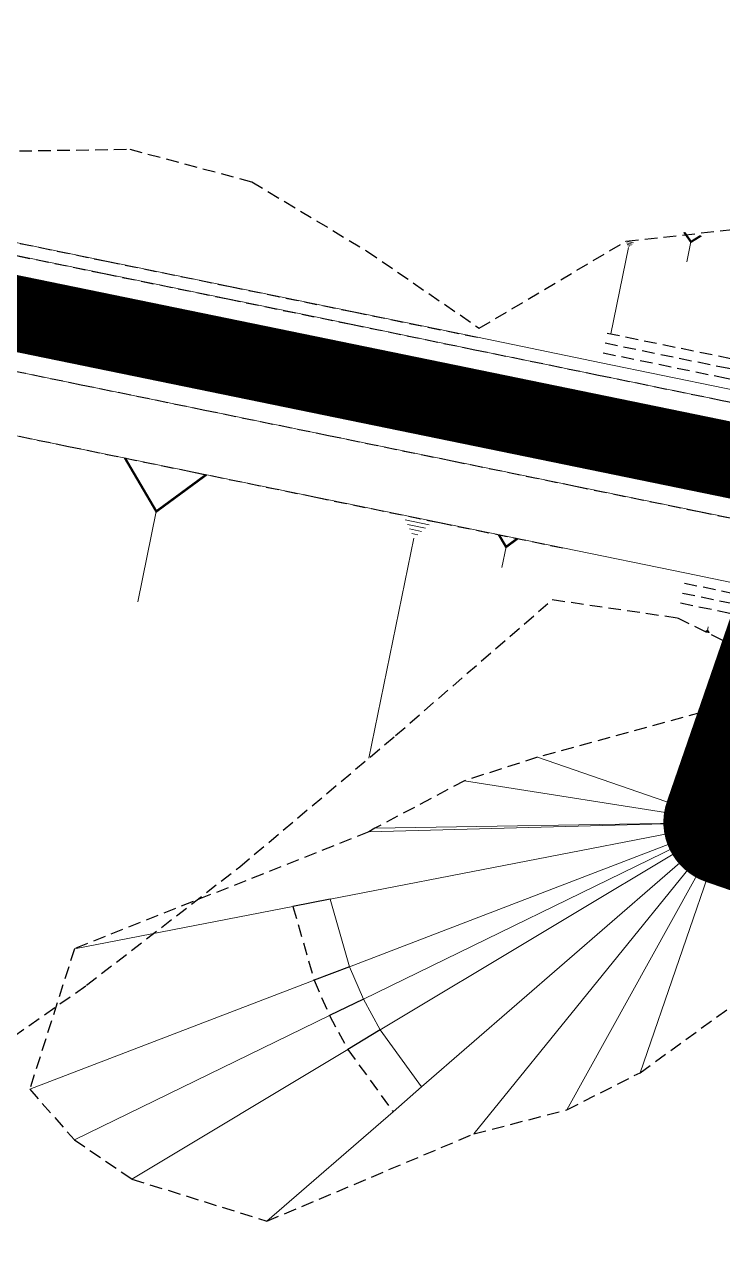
# Model space of a CAD drawing. Header units: metres. Extents: x 544752 to 548977, y 1840603 to 1844608.
# Drawn here: x 546859.69 to 546887.34, y 1842920.98 to 1842969.87 of the extents above; entities that cross this region are included whole.
import ezdxf

# ---------------------------------------------------------------- set-up
doc = ezdxf.new("R2010")
doc.units = ezdxf.units.M
doc.header["$MEASUREMENT"] = 0
doc.linetypes.add('ACAD_ISO02W100', pattern=[15, 12, -3])
doc.linetypes.add('Anordnung Grundriss$0$GESTRICHELT', pattern=[0.75, 0.5, -0.25])
doc.layers.add('C-ROAD', color=7, linetype='Continuous')
for name, color, linetype, lineweight in [('C-ROAD-CORR', 5, 'Continuous', 0), ('C-ROAD-LINK', 150, 'Continuous', 0), ('C-ROAD-STAN', 11, 'Continuous', 0), ('C-TOPO-FEAT', 94, 'Continuous', 5), ('Đường', 5, 'ACAD_ISO02W100', 5)]:
    doc.layers.add(name, color=color, linetype=linetype, lineweight=lineweight)

# ---------------------------------------------------------------- blocks, each defined once
blk = doc.blocks.new('TB')
at = {"layer": 'Defpoints', "color": 5, "linetype": 'Anordnung Grundriss$0$GESTRICHELT', "lineweight": 5, "ltscale": 0.2}
blk.add_circle((-0.4049538253086098, -1.769394799566726e-07), 105.7280000291212, dxfattribs=at)
blk = doc.blocks.new('STA')
blk.add_circle((0, 0), 0.03600344113496039)
blk = doc.blocks.new('PI')
h = blk.add_hatch(color=256)
h.dxf.hatch_style = 1
h.paths.add_polyline_path([(0.01097384885793593, 0, 1), (-0.01097384885793593, 0, 1)])
at = {"xscale": 0.3048, "yscale": 0.3048, "zscale": 0.3048}
blk.add_blockref('STA', (0, 0), dxfattribs=at)

msp = doc.modelspace()

# ---------------------------------------------------------------- linework, layer by layer
at = {"layer": 'C-ROAD', "color": 3, "linetype": 'Continuous', "lineweight": 13}
for p, q in [((546886.5561527265, 1842938.563370281), (546886.2303614225, 1842937.617928571)), ((546886.2303614225, 1842937.617928571), (546887.1758031321, 1842937.292137267))]:
    msp.add_line(p, q, dxfattribs=at)
at = {"layer": 'C-ROAD', "color": 1, "linetype": 'ACAD_ISO02W100', "lineweight": 60, "ltscale": 0.1, "const_width": 3, "flags": 128}
for points in [[(546901.2167614038, 1842981.108247214), (546886.5561527265, 1842938.563370281)], [(546857.2805818232, 1842958.84291168), (546899.3220260008, 1842950.20612467)], [(546887.1758031321, 1842937.292137267), (546995.9015997367, 1842899.826137313)]]:
    msp.add_lwpolyline(points, dxfattribs=at)
at = {"layer": 'C-ROAD', "color": 1, "linetype": 'ACAD_ISO02W100', "lineweight": -3, "ltscale": 0.1, "const_width": 3, "flags": 128}
msp.add_lwpolyline([(546886.5561527265, 1842938.563370281, 0.4142135622441471), (546887.1758031321, 1842937.292137267)], format="xyb", dxfattribs=at)
at = {"layer": 'C-ROAD', "color": 1, "linetype": 'ACAD_ISO02W100', "lineweight": 60, "ltscale": 0.2}
msp.add_polyline3d([(546813.4419812277, 1842953.315303127, 570.83259685536), (546818.2335824632, 1842954.743783998, 571.159238622343), (546823.0251836987, 1842956.172264869, 571.485880389326), (546827.6516176836, 1842957.55150578, 571.8012627630558), (546827.8168544483, 1842957.600511761, 571.812522156309), (546832.6651869863, 1842958.816903114, 572.1391639232919), (546837.5970002951, 1842959.631245676, 572.4658056902749), (546842.3862181487, 1842960.029947142, 572.7798413738702), (546842.5790130831, 1842960.03804403, 572.7924474572579), (546847.5776052983, 1842960.034552985, 573.119089224241), (546852.5590450058, 1842959.620796099, 573.4457309912239), (546857.2805818232, 1842958.84291168, 573.7584199846846), (546857.489791879, 1842958.799932598, 573.7723727582069), (546862.3875093239, 1842957.793769674, 574.0990145251899), (546867.2852267688, 1842956.78760675, 574.4256562921728), (546872.1829442137, 1842955.781443825, 574.7522980591558), (546877.0806616585, 1842954.775280901, 575.0789398261388), (546881.9783791035, 1842953.769117977, 575.4055815931218), (546886.8760965484, 1842952.762955053, 575.7322233601047), (546891.7738139933, 1842951.756792129, 576.0588651270878), (546896.6715314382, 1842950.750629205, 576.3855068940708), (546899.3220260008, 1842950.20612467, 576.5622754065553)], dxfattribs=at)
at = {"layer": 'C-ROAD-CORR', "color": 160, "linetype": 'Continuous'}
for p, q in [((546883.8212921674, 1842961.212527019, 579.4897218121529), (546883.5083361658, 1842961.276819157, 579.4897218121529)), ((546883.7714573109, 1842961.168404202, 579.4364731977059), (546883.5367403097, 1842961.216623306, 579.4364731977059)), ((546883.7216224544, 1842961.124281386, 579.383224583259), (546883.5651444535, 1842961.156427455, 579.383224583259)), ((546886.0961750482, 1842961.255167478, 580.1447201530854), (546885.9326654286, 1842960.459248748, 579.332179680449)), ((546883.6219527413, 1842961.036035753, 579.2767273543651), (546882.917839411, 1842957.608610574, 575.7777247902657)), ((546883.6717875978, 1842961.08015857, 579.329975968812), (546883.5935485974, 1842961.096231604, 579.329975968812)), ((546864.9098059261, 1842950.563978903, 573.421747989888), (546864.1738798759, 1842946.981698371, 570.9836867423044)), ((546875.7257377355, 1842950.039385415, 575.1975293048108), (546874.7755584199, 1842950.234585569, 575.1975293048108)), ((546875.574431962, 1842949.905422215, 575.08974901666), (546874.8617974754, 1842950.05182233, 575.08974901666)), ((546875.4231261886, 1842949.771459015, 574.9819687285092), (546874.9480365308, 1842949.869059091, 574.9819687285092)), ((546875.1205146416, 1842949.503532614, 574.7664081522075), (546873.3281698714, 1842940.778903591, 568.8285203361038)), ((546875.271820415, 1842949.637495814, 574.8741884403584), (546875.0342755863, 1842949.686295853, 574.8741884403584)), ((546878.7683393727, 1842949.155721186, 575.2666552010859), (546878.600935088, 1842948.340844325, 574.7120588542199)), ((546886.7500251062, 1842945.828158067, 576.9661269010173), (546886.7837362932, 1842945.992254621, 576.7986034008735)), ((546886.5561527265, 1842938.563370281, 576.8467497881829), (546880.0209663929, 1842940.81534082, 572.2385430159104)), ((546886.5561527265, 1842938.563370281, 576.8467497881829), (546880.0209663929, 1842940.81534082, 572.2385430159104)), ((546886.5561527265, 1842938.563370281, 576.8467497881829), (546880.0209663929, 1842940.81534082, 572.2385430159104)), ((546886.5561527265, 1842938.563370281, 576.8467497881829), (546880.0209663929, 1842940.81534082, 572.2385430159104)), ((546886.5139430441, 1842938.394246548, 576.8470536331229), (546877.1229637077, 1842939.883903667, 570.5081237819846)), ((546886.5139430441, 1842938.394246548, 576.8470536331229), (546877.1229637077, 1842939.883903667, 570.5081237819846)), ((546886.5139430441, 1842938.394246548, 576.8470536331229), (546877.1229637077, 1842939.883903667, 570.5081237819846)), ((546886.5139430441, 1842938.394246548, 576.8470536331229), (546877.1229637077, 1842939.883903667, 570.5081237819846)), ((546886.5019517698, 1842938.210848101, 576.8480362730448), (546873.3332773305, 1842937.858712071, 568.0657817846295)), ((546886.5019517698, 1842938.210848101, 576.8480362730448), (546873.3332773305, 1842937.858712071, 568.0657817846295)), ((546886.5019517698, 1842938.210848101, 576.8480362730448), (546873.3332773305, 1842937.858712071, 568.0657817846295)), ((546886.5019517698, 1842938.210848101, 576.8480362730448), (546873.3332773305, 1842937.858712071, 568.0657817846295)), ((546886.5017426497, 1842938.220362552, 576.8479559357659), (546873.5701585463, 1842937.997693899, 568.2256219194259)), ((546886.5017426497, 1842938.220362552, 576.8479559357659), (546873.5701585463, 1842937.997693899, 568.2256219194259)), ((546886.5017426497, 1842938.220362552, 576.8479559357659), (546873.5701585463, 1842937.997693899, 568.2256219194259)), ((546886.5017426497, 1842938.220362552, 576.8479559357659), (546873.5701585463, 1842937.997693899, 568.2256219194259)), ((546886.5199222459, 1842938.047001667, 576.849429280105), (546871.794839393, 1842935.18834202, 566.849429280105)), ((546871.794839393, 1842935.18834202, 566.849429280105), (546886.5199222459, 1842938.047001667, 576.849429280105)), ((546886.5199222459, 1842938.047001667, 576.849429280105), (546871.794839393, 1842935.18834202, 566.849429280105)), ((546886.5679294548, 1842937.879431378, 576.8514288993193), (546872.5629547354, 1842932.507217392, 566.8514288993193)), ((546872.5629547354, 1842932.507217392, 566.8514288993193), (546886.5679294548, 1842937.879431378, 576.8514288993193)), ((546886.5679294548, 1842937.879431378, 576.8514288993193), (546872.5629547354, 1842932.507217392, 566.8514288993193)), ((546886.602696952, 1842937.799419972, 576.852661467655), (546873.1192346901, 1842931.227034908, 566.852661467655)), ((546873.1192346901, 1842931.227034908, 566.852661467655), (546886.602696952, 1842937.799419972, 576.852661467655)), ((546886.602696952, 1842937.799419972, 576.852661467655), (546873.1192346901, 1842931.227034908, 566.852661467655)), ((546886.6443056017, 1842937.722743222, 576.8538940359888), (546873.7849730862, 1842930.000206899, 566.8538940359888)), ((546873.7849730862, 1842930.000206899, 566.8538940359888), (546886.6443056017, 1842937.722743222, 576.8538940359888)), ((546886.6443056017, 1842937.722743222, 576.8538940359888), (546873.7849730862, 1842930.000206899, 566.8538940359888)), ((546886.7467300361, 1842937.58169809, 576.8567497881827), (546875.4237640348, 1842927.74348479, 566.8567497881827)), ((546875.4237640348, 1842927.74348479, 566.8567497881827), (546886.7467300361, 1842937.58169809, 576.8567497881827)), ((546886.7467300361, 1842937.58169809, 576.8567497881827), (546875.4237640348, 1842927.74348479, 566.8567497881827)), ((546886.8720906433, 1842937.460581567, 576.8599093853145), (546877.4888292189, 1842925.8788089, 566.9227053727584)), ((546886.8720906433, 1842937.460581567, 576.8599093853145), (546877.4888292189, 1842925.8788089, 566.9227053727584)), ((546886.8720906433, 1842937.460581567, 576.8599093853145), (546877.4888292189, 1842925.8788089, 566.9227053727584)), ((546886.8720906433, 1842937.460581567, 576.8599093853145), (546877.4888292189, 1842925.8788089, 566.9227053727584)), ((546887.0165784046, 1842937.363073717, 576.8632768246281), (546881.1751639554, 1842926.830746275, 568.834106558308)), ((546887.0165784046, 1842937.363073717, 576.8632768246281), (546881.1751639554, 1842926.830746275, 568.834106558308)), ((546887.0165784046, 1842937.363073717, 576.8632768246281), (546881.1751639554, 1842926.830746275, 568.834106558308)), ((546887.0165784046, 1842937.363073717, 576.8632768246281), (546881.1751639554, 1842926.830746275, 568.834106558308)), ((546887.1758031321, 1842937.292137267, 576.8667497881837), (546884.0782160052, 1842928.30298368, 570.5281579987563)), ((546887.1758031321, 1842937.292137267, 576.8667497881837), (546884.0782160052, 1842928.30298368, 570.5281579987563)), ((546887.1758031321, 1842937.292137267, 576.8667497881837), (546884.0782160052, 1842928.30298368, 570.5281579987563)), ((546887.1758031321, 1842937.292137267, 576.8667497881837), (546884.0782160052, 1842928.30298368, 570.5281579987563)), ((546870.3223311078, 1842934.902476055, 566.879429280105), (546861.6648227801, 1842933.221747332, 561)), ((546870.3223311078, 1842934.902476055, 566.879429280105), (546861.6648227801, 1842933.221747332, 561)), ((546870.3223311078, 1842934.902476055, 566.879429280105), (546861.6648227801, 1842933.221747332, 561)), ((546870.3223311078, 1842934.902476055, 566.879429280105), (546861.6648227801, 1842933.221747332, 561)), ((546871.794839393, 1842935.18834202, 566.849429280105), (546870.3223311078, 1842934.902476055, 566.879429280105)), ((546871.794839393, 1842935.18834202, 566.849429280105), (546870.3223311078, 1842934.902476055, 566.879429280105)), ((546872.5629547354, 1842932.507217392, 566.8514288993193), (546871.1624572634, 1842931.969995993, 566.8814288993193)), ((546872.5629547354, 1842932.507217392, 566.8514288993193), (546871.1624572634, 1842931.969995993, 566.8814288993193)), ((546871.1624572634, 1842931.969995993, 566.8814288993193), (546859.8911312856, 1842927.646391255, 558.8333415563391)), ((546871.1624572634, 1842931.969995993, 566.8814288993193), (546859.8911312856, 1842927.646391255, 558.8333415563391)), ((546871.1624572634, 1842931.969995993, 566.8814288993193), (546859.8911312856, 1842927.646391255, 558.8333415563391)), ((546871.1624572634, 1842931.969995993, 566.8814288993193), (546859.8911312856, 1842927.646391255, 558.8333415563391)), ((546873.1192346901, 1842931.227034908, 566.852661467655), (546871.770888464, 1842930.569796402, 566.882661467655)), ((546873.1192346901, 1842931.227034908, 566.852661467655), (546871.770888464, 1842930.569796402, 566.882661467655)), ((546871.770888464, 1842930.569796402, 566.882661467655), (546861.6614021573, 1842925.642023733, 559.384968285841)), ((546871.770888464, 1842930.569796402, 566.882661467655), (546861.6614021573, 1842925.642023733, 559.384968285841)), ((546871.770888464, 1842930.569796402, 566.882661467655), (546861.6614021573, 1842925.642023733, 559.384968285841)), ((546871.770888464, 1842930.569796402, 566.882661467655), (546861.6614021573, 1842925.642023733, 559.384968285841)), ((546873.7849730862, 1842930.000206899, 566.8538940359888), (546872.4990398347, 1842929.227953267, 566.8838940359888)), ((546873.7849730862, 1842930.000206899, 566.8538940359888), (546872.4990398347, 1842929.227953267, 566.8838940359888)), ((546872.4990398347, 1842929.227953267, 566.8838940359888), (546863.9406630452, 1842924.088310479, 560.2285122116419)), ((546872.4990398347, 1842929.227953267, 566.8838940359888), (546863.9406630452, 1842924.088310479, 560.2285122116419)), ((546872.4990398347, 1842929.227953267, 566.8838940359888), (546863.9406630452, 1842924.088310479, 560.2285122116419)), ((546872.4990398347, 1842929.227953267, 566.8838940359888), (546863.9406630452, 1842924.088310479, 560.2285122116419)), ((546875.4237640348, 1842927.74348479, 566.8567497881827), (546874.2914674346, 1842926.75966346, 566.8867497881827)), ((546875.4237640348, 1842927.74348479, 566.8567497881827), (546874.2914674346, 1842926.75966346, 566.8867497881827)), ((546874.2914674346, 1842926.75966346, 566.8867497881827), (546869.2933393568, 1842922.416927632, 562.4725988693456)), ((546874.2914674346, 1842926.75966346, 566.8867497881827), (546869.2933393568, 1842922.416927632, 562.4725988693456)), ((546874.2914674346, 1842926.75966346, 566.8867497881827), (546869.2933393568, 1842922.416927632, 562.4725988693456)), ((546874.2914674346, 1842926.75966346, 566.8867497881827), (546869.2933393568, 1842922.416927632, 562.4725988693456))]:
    msp.add_line(p, q, dxfattribs=at)
at = {"layer": 'C-ROAD-CORR', "color": 5, "linetype": 'Anordnung Grundriss$0$GESTRICHELT', "lineweight": 30, "extrusion": (0.1422929253504445, 0.692641843518446, -0.7071067811883729), "const_width": 0.1, "elevation": 1353919.879504813}
msp.add_lwpolyline([(-164834.5176420618, 1354740.781243891), (-164834.8575425913, 1354740.328043184), (-164835.1974431211, 1354740.78124389)], dxfattribs=at)
at = {"layer": 'C-ROAD-CORR', "color": 5, "linetype": 'Anordnung Grundriss$0$GESTRICHELT', "lineweight": 30, "extrusion": (0.1116237543058526, 0.5433529655619891, -0.8320502943270068), "const_width": 0.1, "elevation": 1061938.652918558}
msp.add_lwpolyline([(-164814.6115861839, 1593943.922635035), (-164816.256011609, 1593941.730067802), (-164817.9004370337, 1593943.922635036)], dxfattribs=at)
at = {"layer": 'C-ROAD-CORR', "color": 5, "linetype": 'Anordnung Grundriss$0$GESTRICHELT', "lineweight": 30, "extrusion": (0.1116237542393352, 0.5433529654675088, -0.8320502943976289), "const_width": 0.1, "elevation": 1061937.899412956}
msp.add_lwpolyline([(-164829.7405299123, 1593944.424955537), (-164830.1145944828, 1593943.926202776), (-164830.4886590533, 1593944.424955537)], dxfattribs=at)
at = {"layer": 'C-ROAD-CORR', "color": 5, "linetype": 'Anordnung Grundriss$0$GESTRICHELT', "lineweight": 30, "extrusion": (0.1422929256785693, 0.6926418432902577, 0.7071067813458638), "const_width": 0.1, "elevation": 1354727.48783635}
msp.add_lwpolyline([(-164838.6715173126, -1353911.44168741), (-164838.6014391709, -1353911.535124932), (-164838.5313610295, -1353911.44168741)], dxfattribs=at)
at = {"layer": 'C-ROAD-CORR', "color": 11, "linetype": 'Anordnung Grundriss$0$GESTRICHELT', "lineweight": 30}
for points in [[(546814.7164446772, 1842966.541437085, 579.8825012533639), (546819.8505934777, 1842966.820899185, 579.0101505388611), (546824.7102582689, 1842967.417806189, 578.5091733409774), (546824.9118038369, 1842967.446798405, 578.490921031883), (546830.6769748115, 1842968.392261512, 578.3312588085299), (546836.535448429, 1842968.249448906, 577.5616414134912), (546842.0817178619, 1842967.016153473, 576.1851805200693), (546842.2999761724, 1842966.943342103, 576.1158810457895), (546847.7014356296, 1842962.996414669, 573.3386231440811), (546853.113484335, 1842964.070771653, 572.6519760660404), (546858.5099315706, 1842964.827039657, 571.8815207683062), (546858.7327109823, 1842964.850112374, 571.8505194041888), (546863.8537462243, 1842964.930997526, 571.4373280497686), (546868.6924491607, 1842963.637568612, 571.9594799311121), (546873.2346869308, 1842960.901030852, 573.4637960299909), (546877.7084431604, 1842957.831144261, 575.1949857254818), (546883.5213662048, 1842961.279944169, 579.48576176882), (546888.7433043078, 1842961.851996, 581.4235772847225), (546893.8714634106, 1842961.967558097, 582.8953698630626), (546899.2302323814, 1842963.205664016, 585.5131491529476), (546902.2402176614, 1842964.411058942, 587.4763615344285)], [(546847.692477707, 1842962.782152725, 573.481589224241), (546852.8990490517, 1842962.349696473, 573.8082309912239), (546857.8339714315, 1842961.536656275, 574.1209199846846), (546858.0431814872, 1842961.493677193, 574.1348727582069), (546862.9408989322, 1842960.487514268, 574.46151452519), (546867.8386163771, 1842959.481351344, 574.7881562921729), (546872.736333822, 1842958.47518842, 575.1147980591559), (546877.6340512668, 1842957.469025496, 575.4414398261389)], [(546819.590639291, 1842950.191762824, 571.441738622343), (546824.3822405265, 1842951.620243696, 571.768380389326), (546829.0086745113, 1842952.999484606, 572.0837627630558), (546829.1610124778, 1842953.044665057, 572.095022156309), (546833.6308719602, 1842954.166101835, 572.4216639232919), (546838.1776954938, 1842954.916874765, 572.748305690275), (546842.593054933, 1842955.28445259, 573.0623413738703), (546842.770799809, 1842955.291917415, 573.074947457258), (546847.3791893194, 1842955.288698889, 573.401589224241), (546851.9717652901, 1842954.907240908, 573.7282309912239), (546856.3247270454, 1842954.190080108, 574.0409199846846), (546856.533937101, 1842954.147101025, 574.0548727582069), (546861.431654546, 1842953.140938101, 574.3815145251899), (546866.3293719909, 1842952.134775177, 574.7081562921728), (546871.2270894358, 1842951.128612253, 575.0347980591558), (546876.1248068806, 1842950.122449329, 575.3614398261388), (546881.0225243255, 1842949.116286405, 575.6880815931219)], [(546815.1444278258, 1842947.604729477, 571.1240376864124), (546819.6223442529, 1842950.085413809, 571.3677556882521), (546825.1362675234, 1842949.090985683, 570.0088725278905), (546830.3355992008, 1842948.548536673, 568.9874088764562), (546830.5014169117, 1842948.501540671, 568.9371984872473), (546835.1924912133, 1842946.645242532, 567.3008141955404), (546839.7268336249, 1842942.340205013, 564.3004933238391), (546843.3646396712, 1842937.581841405, 561.2493958240462), (546843.4957798136, 1842937.350910917, 561.1045151777694), (546846.4301513402, 1842932.58893546, 558.2551934983297), (546848.7295306056, 1842928.884799269, 556.2458010222506), (546850.7758994686, 1842927.179951856, 555.6581198635907), (546850.9855907469, 1842927.13931523, 555.6736668875031), (546856.1811509993, 1842927.582967121, 556.9870368815751), (546862.1466676521, 1842931.774549694, 560.8512078176908), (546868.2160488317, 1842936.471715501, 565.0594732151728), (546874.3889177882, 1842941.67263063, 569.6105849333559), (546880.6017179567, 1842947.06791964, 574.2939854058734), (546885.557697845, 1842946.345361864, 576.6163397620857), (546890.1922032387, 1842944.057956882, 578.2509806858984), (546894.8357675826, 1842941.814648317, 579.8406042964563), (546897.361182864, 1842940.661293105, 580.6389385520935)], [(546887.9435363503, 1842942.994547584, 576.7587839971872), (546880.0209663929, 1842940.81534082, 572.2385430159104), (546877.1229637079, 1842939.883903669, 570.5081237819846), (546873.5701585461, 1842937.997693902, 568.2256219194259), (546873.3332773302, 1842937.858712074, 568.0657817846295), (546861.6648227776, 1842933.221747344, 561), (546859.8911312827, 1842927.646391262, 558.8333415563391), (546861.6614021538, 1842925.642023739, 559.384968285841), (546863.9406630412, 1842924.088310485, 560.2285122116419), (546869.2933393513, 1842922.416927638, 562.4725988693456), (546877.4888292134, 1842925.878808904, 566.9227053727584), (546881.1751639529, 1842926.830746276, 568.834106558308), (546884.078216005, 1842928.30298368, 570.5281579987563), (546889.4220161174, 1842932.184195947, 574.2108627696543)], [(546888.068286142, 1842942.951559849, 576.8467497881829), (546886.5561527265, 1842938.56337028, 576.8467497881829), (546886.513943044, 1842938.394246548, 576.8470536331229), (546886.5017426495, 1842938.220362552, 576.8479559357659), (546886.5019517696, 1842938.210848101, 576.8480362730448), (546886.5199222456, 1842938.047001667, 576.849429280105), (546886.5679294545, 1842937.879431378, 576.8514288993193), (546886.6026969516, 1842937.799419972, 576.852661467655), (546886.6443056014, 1842937.722743222, 576.8538940359888), (546886.7467300356, 1842937.58169809, 576.8567497881827), (546886.8720906427, 1842937.460581567, 576.8599093853145), (546887.0165784041, 1842937.363073717, 576.8632768246281), (546887.1758031319, 1842937.292137267, 576.8667497881837), (546890.756934295, 1842936.058109427, 576.9425055143413)], [(546870.322331106, 1842934.902476063, 566.879429280105), (546871.1624572616, 1842931.969995997, 566.8814288993193), (546871.7708884617, 1842930.569796405, 566.882661467655), (546872.4990398322, 1842929.227953271, 566.8838940359888), (546874.2914674307, 1842926.759663464, 566.8867497881827)]]:
    msp.add_polyline3d(points, dxfattribs=at)
at = {"layer": 'C-ROAD-CORR', "color": 92, "linetype": 'Anordnung Grundriss$0$GESTRICHELT', "lineweight": 30}
for points in [[(546847.7014356296, 1842962.996414669, 573.3386231440811), (546853.113484335, 1842964.070771653, 572.6519760660404), (546858.5099315706, 1842964.827039657, 571.8815207683062), (546858.7327109823, 1842964.850112374, 571.8505194041888), (546863.8537462243, 1842964.930997526, 571.4373280497686), (546868.6924491607, 1842963.637568612, 571.9594799311121), (546873.2346869308, 1842960.901030852, 573.4637960299909), (546877.7084431604, 1842957.831144261, 575.1949857254818)], [(546847.692477707, 1842962.782152725, 573.481589224241), (546852.8990490517, 1842962.349696473, 573.8082309912239), (546857.8339714315, 1842961.536656275, 574.1209199846846), (546858.0431814872, 1842961.493677193, 574.1348727582069), (546862.9408989322, 1842960.487514268, 574.46151452519), (546867.8386163771, 1842959.481351344, 574.7881562921729), (546872.736333822, 1842958.47518842, 575.1147980591559), (546877.6340512668, 1842957.469025496, 575.4414398261389)], [(546882.6927547796, 1842957.246497363, 575.3680815931219), (546887.5904722245, 1842956.240334439, 575.6947233601048), (546892.4881896694, 1842955.234171515, 576.0213651270878), (546897.3859071144, 1842954.228008591, 576.3480068940709), (546900.036401677, 1842953.683504056, 576.5247754065554)], [(546882.6122617456, 1842956.854679968, 575.3680815931219), (546887.5099791905, 1842955.848517044, 575.6947233601048), (546892.4076966355, 1842954.842354119, 576.0213651270878), (546897.3054140804, 1842953.836191195, 576.3480068940709), (546899.955908643, 1842953.29168666, 576.5247754065554)], [(546819.590639291, 1842950.191762824, 571.441738622343), (546824.3822405265, 1842951.620243696, 571.768380389326), (546829.0086745113, 1842952.999484606, 572.0837627630558), (546829.1610124778, 1842953.044665057, 572.095022156309), (546833.6308719602, 1842954.166101835, 572.4216639232919), (546838.1776954938, 1842954.916874765, 572.748305690275), (546842.593054933, 1842955.28445259, 573.0623413738703), (546842.770799809, 1842955.291917415, 573.074947457258), (546847.3791893194, 1842955.288698889, 573.401589224241), (546851.9717652901, 1842954.907240908, 573.7282309912239), (546856.3247270454, 1842954.190080108, 574.0409199846846), (546856.533937101, 1842954.147101025, 574.0548727582069), (546861.431654546, 1842953.140938101, 574.3815145251899), (546866.3293719909, 1842952.134775177, 574.7081562921728), (546871.2270894358, 1842951.128612253, 575.0347980591558), (546876.1248068806, 1842950.122449329, 575.3614398261388), (546881.0225243255, 1842949.116286405, 575.6880815931219)], [(546819.6223442529, 1842950.085413809, 571.3677556882521), (546825.1362675234, 1842949.090985683, 570.0088725278905), (546830.3355992008, 1842948.548536673, 568.9874088764562), (546830.5014169117, 1842948.501540671, 568.9371984872473), (546835.1924912133, 1842946.645242532, 567.3008141955404), (546839.7268336249, 1842942.340205013, 564.3004933238391), (546843.3646396712, 1842937.581841405, 561.2493958240462), (546843.4957798136, 1842937.350910917, 561.1045151777694), (546846.4301513402, 1842932.58893546, 558.2551934983297), (546848.7295306056, 1842928.884799269, 556.2458010222506), (546850.7758994686, 1842927.179951856, 555.6581198635907), (546850.9855907469, 1842927.13931523, 555.6736668875031), (546856.1811509993, 1842927.582967121, 556.9870368815751), (546862.1466676521, 1842931.774549694, 560.8512078176908), (546868.2160488317, 1842936.471715501, 565.0594732151728), (546874.3889177882, 1842941.67263063, 569.6105849333559), (546880.6017179567, 1842947.06791964, 574.2939854058734)], [(546885.8397487366, 1842947.718306085, 575.6147233601048), (546890.7374661815, 1842946.712143161, 575.9413651270878), (546895.6351836264, 1842945.705980237, 576.2680068940708), (546898.285678189, 1842945.161475702, 576.4447754065553)], [(546885.7592557026, 1842947.326488689, 575.6147233601048), (546890.6569731475, 1842946.320325765, 575.9413651270878), (546895.5546905925, 1842945.314162841, 576.2680068940708), (546898.205185155, 1842944.769658306, 576.4447754065553)], [(546887.9435363503, 1842942.994547584, 576.7587839971872), (546880.0209663929, 1842940.81534082, 572.2385430159104), (546877.1229637079, 1842939.883903669, 570.5081237819846), (546873.5701585461, 1842937.997693902, 568.2256219194259), (546873.3332773302, 1842937.858712074, 568.0657817846295), (546861.6648227776, 1842933.221747344, 561), (546859.8911312827, 1842927.646391262, 558.8333415563391), (546861.6614021538, 1842925.642023739, 559.384968285841), (546863.9406630412, 1842924.088310485, 560.2285122116419), (546869.2933393513, 1842922.416927638, 562.4725988693456), (546877.4888292134, 1842925.878808904, 566.9227053727584), (546881.1751639529, 1842926.830746276, 568.834106558308), (546884.078216005, 1842928.30298368, 570.5281579987563), (546889.4220161174, 1842932.184195947, 574.2108627696543)], [(546888.068286142, 1842942.951559849, 576.8467497881829), (546886.5561527265, 1842938.56337028, 576.8467497881829), (546886.513943044, 1842938.394246548, 576.8470536331229), (546886.5017426495, 1842938.220362552, 576.8479559357659), (546886.5019517696, 1842938.210848101, 576.8480362730448), (546886.5199222456, 1842938.047001667, 576.849429280105), (546886.5679294545, 1842937.879431378, 576.8514288993193), (546886.6026969516, 1842937.799419972, 576.852661467655), (546886.6443056014, 1842937.722743222, 576.8538940359888), (546886.7467300356, 1842937.58169809, 576.8567497881827), (546886.8720906427, 1842937.460581567, 576.8599093853145), (546887.0165784041, 1842937.363073717, 576.8632768246281), (546887.1758031319, 1842937.292137267, 576.8667497881837), (546890.756934295, 1842936.058109427, 576.9425055143413)]]:
    msp.add_polyline3d(points, dxfattribs=at)
at = {"layer": 'C-ROAD-CORR', "color": 1, "linetype": 'Anordnung Grundriss$0$GESTRICHELT', "lineweight": 30}
for points in [[(546883.5213662048, 1842961.279944169, 579.48576176882), (546888.7433043078, 1842961.851996, 581.4235772847225), (546893.8714634106, 1842961.967558097, 582.8953698630626), (546899.2302323814, 1842963.205664016, 585.5131491529476), (546902.2402176614, 1842964.411058942, 587.4763615344285)], [(546882.7732478136, 1842957.638314759, 575.7680815931219), (546887.6709652585, 1842956.632151835, 576.0947233601048), (546892.5686827034, 1842955.62598891, 576.4213651270878), (546897.4664001483, 1842954.619825986, 576.7480068940708), (546900.1168947109, 1842954.075321452, 576.9247754065553)], [(546885.6787626687, 1842946.934671294, 576.0147233601048), (546890.5764801137, 1842945.928508369, 576.3413651270878), (546895.4741975586, 1842944.922345445, 576.6680068940708), (546898.1246921212, 1842944.377840911, 576.8447754065553)], [(546885.557697845, 1842946.345361864, 576.6163397620857), (546890.1922032387, 1842944.057956882, 578.2509806858984), (546894.8357675826, 1842941.814648317, 579.8406042964563), (546897.361182864, 1842940.661293105, 580.6389385520935)]]:
    msp.add_polyline3d(points, dxfattribs=at)
at = {"layer": 'C-ROAD-CORR', "color": 5, "linetype": 'Anordnung Grundriss$0$GESTRICHELT', "lineweight": 30}
for points in [[(546812.7991648356, 1842955.471523683, 571.21509685536), (546817.5907660711, 1842956.900004554, 571.541738622343), (546822.3823673066, 1842958.328485425, 571.868380389326), (546827.0088012915, 1842959.707726336, 572.1837627630558), (546827.1801480133, 1842959.758544411, 572.195022156309), (546832.2077572619, 1842961.019914245, 572.521663923292), (546837.3219341483, 1842961.864368739, 572.848305690275), (546842.2882428298, 1842962.277812983, 573.1623413738703), (546842.4881667392, 1842962.286209269, 573.174947457258), (546847.6715918146, 1842962.282589136, 573.501589224241), (546852.8372301343, 1842961.853532768, 573.8282309912239), (546857.733355139, 1842961.04688453, 574.1409199846846), (546857.9425651948, 1842961.003905448, 574.1548727582069), (546862.8402826397, 1842959.997742524, 574.4815145251899), (546867.7380000846, 1842958.9915796, 574.8081562921728), (546872.6357175296, 1842957.985416676, 575.1347980591559), (546877.5334349744, 1842956.979253752, 575.4614398261389), (546882.4311524193, 1842955.973090827, 575.7880815931219), (546887.3288698642, 1842954.966927903, 576.1147233601048), (546892.2265873092, 1842953.960764979, 576.4413651270878), (546897.1243047541, 1842952.954602055, 576.7680068940708), (546899.7747993167, 1842952.41009752, 576.9447754065553)], [(546814.0847976198, 1842951.159082571, 571.21509685536), (546818.8763988554, 1842952.587563442, 571.541738622343), (546823.6680000909, 1842954.016044313, 571.868380389326), (546828.2944340757, 1842955.395285224, 572.1837627630558), (546828.4535608833, 1842955.442479112, 572.195022156309), (546833.1226167107, 1842956.613891982, 572.521663923292), (546837.8720664418, 1842957.398122613, 572.848305690275), (546842.4841934677, 1842957.782081302, 573.1623413738703), (546842.669859427, 1842957.789878791, 573.174947457258), (546847.4836187819, 1842957.786516835, 573.501589224241), (546852.2808598774, 1842957.38805943, 573.8282309912239), (546856.8278085074, 1842956.63893883, 574.1409199846846), (546857.0370185631, 1842956.595959748, 574.1548727582069), (546861.934736008, 1842955.589796823, 574.4815145251899), (546866.832453453, 1842954.583633899, 574.8081562921728), (546871.7301708979, 1842953.577470975, 575.1347980591559), (546876.6278883427, 1842952.571308051, 575.4614398261389), (546881.5256057876, 1842951.565145127, 575.7880815931219), (546886.4233232326, 1842950.558982203, 576.1147233601048), (546891.3210406775, 1842949.552819279, 576.4413651270878), (546896.2187581224, 1842948.546656355, 576.7680068940708), (546898.869252685, 1842948.00215182, 576.9447754065553)]]:
    msp.add_polyline3d(points, dxfattribs=at)
at = {"layer": 'C-ROAD-CORR', "color": 160, "linetype": 'Anordnung Grundriss$0$GESTRICHELT', "lineweight": 30}
for points in [[(546812.7991648356, 1842955.471523683, 571.06509685536), (546817.5907660711, 1842956.900004554, 571.391738622343), (546822.3823673066, 1842958.328485425, 571.7183803893261), (546827.0088012915, 1842959.707726336, 572.0337627630558), (546827.1801480133, 1842959.758544411, 572.0450221563091), (546832.2077572619, 1842961.019914245, 572.371663923292), (546837.3219341483, 1842961.864368739, 572.698305690275), (546842.2882428298, 1842962.277812983, 573.0123413738703), (546842.4881667392, 1842962.286209269, 573.024947457258), (546847.6715918146, 1842962.282589136, 573.351589224241), (546852.8372301343, 1842961.853532768, 573.6782309912239), (546857.733355139, 1842961.04688453, 573.9909199846846), (546857.9425651948, 1842961.003905448, 574.004872758207), (546862.8402826397, 1842959.997742524, 574.33151452519), (546867.7380000846, 1842958.9915796, 574.6581562921729), (546872.6357175296, 1842957.985416676, 574.9847980591559), (546877.5334349744, 1842956.979253752, 575.3114398261389), (546882.4311524193, 1842955.973090827, 575.6380815931219), (546887.3288698642, 1842954.966927903, 575.9647233601048), (546892.2265873092, 1842953.960764979, 576.2913651270878), (546897.1243047541, 1842952.954602055, 576.6180068940708), (546899.7747993167, 1842952.41009752, 576.7947754065553)], [(546814.0847976198, 1842951.159082571, 571.06509685536), (546818.8763988554, 1842952.587563442, 571.391738622343), (546823.6680000909, 1842954.016044313, 571.7183803893261), (546828.2944340757, 1842955.395285224, 572.0337627630558), (546828.4535608833, 1842955.442479112, 572.0450221563091), (546833.1226167107, 1842956.613891982, 572.371663923292), (546837.8720664418, 1842957.398122613, 572.698305690275), (546842.4841934677, 1842957.782081302, 573.0123413738703), (546842.669859427, 1842957.789878791, 573.024947457258), (546847.4836187819, 1842957.786516835, 573.351589224241), (546852.2808598774, 1842957.38805943, 573.6782309912239), (546856.8278085074, 1842956.63893883, 573.9909199846846), (546857.0370185631, 1842956.595959748, 574.004872758207), (546861.934736008, 1842955.589796823, 574.33151452519), (546866.832453453, 1842954.583633899, 574.6581562921729), (546871.7301708979, 1842953.577470975, 574.9847980591559), (546876.6278883427, 1842952.571308051, 575.3114398261389), (546881.5256057876, 1842951.565145127, 575.6380815931219), (546886.4233232326, 1842950.558982203, 575.9647233601048), (546891.3210406775, 1842949.552819279, 576.2913651270878), (546896.2187581224, 1842948.546656355, 576.6180068940708), (546898.869252685, 1842948.00215182, 576.7947754065553)]]:
    msp.add_polyline3d(points, dxfattribs=at)
at = {"layer": 'C-ROAD-CORR', "color": 150, "linetype": 'Anordnung Grundriss$0$GESTRICHELT', "lineweight": 30}
msp.add_polyline3d([(546813.4419812277, 1842953.315303127, 571.28259685536), (546818.2335824632, 1842954.743783998, 571.609238622343), (546823.0251836987, 1842956.172264869, 571.935880389326), (546827.6516176836, 1842957.55150578, 572.2512627630558), (546827.8168544483, 1842957.600511761, 572.262522156309), (546832.6651869863, 1842958.816903114, 572.589163923292), (546837.5970002951, 1842959.631245676, 572.915805690275), (546842.3862181487, 1842960.029947142, 573.2298413738703), (546842.5790130831, 1842960.03804403, 573.242447457258), (546847.5776052983, 1842960.034552985, 573.569089224241), (546852.5590450058, 1842959.620796099, 573.8957309912239), (546857.2805818232, 1842958.84291168, 574.2084199846846), (546857.489791879, 1842958.799932598, 574.2223727582069), (546862.3875093239, 1842957.793769674, 574.5490145251899), (546867.2852267688, 1842956.78760675, 574.8756562921728), (546872.1829442137, 1842955.781443825, 575.2022980591559), (546877.0806616585, 1842954.775280901, 575.5289398261389), (546881.9783791035, 1842953.769117977, 575.8555815931219), (546886.8760965484, 1842952.762955053, 576.1822233601048), (546891.7738139933, 1842951.756792129, 576.5088651270878), (546896.6715314382, 1842950.750629205, 576.8355068940708), (546899.3220260008, 1842950.20612467, 577.0122754065553)], dxfattribs=at)
msp.add_polyline3d([(546813.4419812277, 1842953.315303127, 571.28259685536), (546818.2335824632, 1842954.743783998, 571.609238622343), (546823.0251836987, 1842956.172264869, 571.935880389326), (546827.6516176836, 1842957.55150578, 572.2512627630558), (546827.8168544483, 1842957.600511761, 572.262522156309), (546832.6651869863, 1842958.816903114, 572.589163923292), (546837.5970002951, 1842959.631245676, 572.915805690275), (546842.3862181487, 1842960.029947142, 573.2298413738703), (546842.5790130831, 1842960.03804403, 573.242447457258), (546847.5776052983, 1842960.034552985, 573.569089224241), (546852.5590450058, 1842959.620796099, 573.8957309912239), (546857.2805818232, 1842958.84291168, 574.2084199846846), (546857.489791879, 1842958.799932598, 574.2223727582069), (546862.3875093239, 1842957.793769674, 574.5490145251899), (546867.2852267688, 1842956.78760675, 574.8756562921728), (546872.1829442137, 1842955.781443825, 575.2022980591559), (546877.0806616585, 1842954.775280901, 575.5289398261389), (546881.9783791035, 1842953.769117977, 575.8555815931219), (546886.8760965484, 1842952.762955053, 576.1822233601048), (546891.7738139933, 1842951.756792129, 576.5088651270878), (546896.6715314382, 1842950.750629205, 576.8355068940708), (546899.3220260008, 1842950.20612467, 577.0122754065553)], dxfattribs=at)
at = {"layer": 'C-ROAD-LINK', "color": 83, "linetype": 'Continuous', "lineweight": -3}
for p, q in [((546871.794839393, 1842935.18834202, 566.849429280105), (546870.3223311078, 1842934.902476055, 566.879429280105)), ((546872.5629547354, 1842932.507217392, 566.8514288993193), (546871.1624572634, 1842931.969995993, 566.8814288993193)), ((546873.1192346901, 1842931.227034908, 566.852661467655), (546871.770888464, 1842930.569796402, 566.882661467655)), ((546873.7849730862, 1842930.000206899, 566.8538940359888), (546872.4990398347, 1842929.227953267, 566.8838940359888)), ((546875.4237640348, 1842927.74348479, 566.8567497881827), (546874.2914674346, 1842926.75966346, 566.8867497881827))]:
    msp.add_line(p, q, dxfattribs=at)
at = {"layer": 'C-TOPO-FEAT', "color": 94, "linetype": 'Continuous', "lineweight": 0, "ltscale": 2}
for points in [[(546812.6563167485, 1842955.950683806, 571.19509685536), (546817.447917984, 1842957.379164678, 571.521738622343), (546822.2395192195, 1842958.807645549, 571.848380389326), (546826.8659532043, 1842960.186886459, 572.1637627630558), (546827.0386576944, 1842960.238107221, 572.1750221563091), (546832.106106212, 1842961.509472275, 572.501663923292), (546837.2608083378, 1842962.360618308, 572.828305690275), (546842.2664705368, 1842962.777338725, 573.1423413738703), (546842.4679786629, 1842962.785801545, 573.154947457258), (546847.692477707, 1842962.782152725, 573.481589224241), (546852.8990490517, 1842962.349696473, 573.8082309912239), (546857.8339714315, 1842961.536656275, 574.1209199846846), (546858.0431814872, 1842961.493677193, 574.1348727582069), (546862.9408989322, 1842960.487514268, 574.46151452519), (546867.8386163771, 1842959.481351344, 574.7881562921729), (546872.736333822, 1842958.47518842, 575.1147980591559), (546877.6340512668, 1842957.469025496, 575.4414398261389), (546882.5317687117, 1842956.462862572, 575.7680815931219), (546887.4294861567, 1842955.456699648, 576.0947233601048), (546892.3272036016, 1842954.450536724, 576.4213651270878), (546897.2249210465, 1842953.4443738, 576.7480068940708), (546899.8754156091, 1842952.899869265, 576.9247754065553)], [(546812.7991648356, 1842955.471523683, 570.76509685536), (546817.5907660711, 1842956.900004554, 571.091738622343), (546822.3823673066, 1842958.328485425, 571.418380389326), (546827.0088012915, 1842959.707726336, 571.7337627630558), (546827.1801480133, 1842959.758544411, 571.745022156309), (546832.2077572619, 1842961.019914245, 572.0716639232919), (546837.3219341483, 1842961.864368739, 572.3983056902749), (546842.2882428298, 1842962.277812983, 572.7123413738702), (546842.4881667392, 1842962.286209269, 572.7249474572579), (546847.6715918146, 1842962.282589136, 573.051589224241), (546852.8372301343, 1842961.853532768, 573.3782309912239), (546857.733355139, 1842961.04688453, 573.6909199846846), (546857.9425651948, 1842961.003905448, 573.7048727582069), (546862.8402826397, 1842959.997742524, 574.0315145251899), (546867.7380000846, 1842958.9915796, 574.3581562921728), (546872.6357175296, 1842957.985416676, 574.6847980591558), (546877.5334349744, 1842956.979253752, 575.0114398261388), (546882.4311524193, 1842955.973090827, 575.3380815931218), (546887.3288698642, 1842954.966927903, 575.6647233601047), (546892.2265873092, 1842953.960764979, 575.9913651270878), (546897.1243047541, 1842952.954602055, 576.3180068940708), (546899.7747993167, 1842952.41009752, 576.4947754065553)], [(546813.4419812277, 1842953.315303127, 571.13259685536), (546818.2335824632, 1842954.743783998, 571.459238622343), (546823.0251836987, 1842956.172264869, 571.785880389326), (546827.6516176836, 1842957.55150578, 572.1012627630558), (546827.8168544483, 1842957.600511761, 572.1125221563091), (546832.6651869863, 1842958.816903114, 572.439163923292), (546837.5970002951, 1842959.631245676, 572.765805690275), (546842.3862181487, 1842960.029947142, 573.0798413738703), (546842.5790130831, 1842960.03804403, 573.092447457258), (546847.5776052983, 1842960.034552985, 573.419089224241), (546852.5590450058, 1842959.620796099, 573.7457309912239), (546857.2805818232, 1842958.84291168, 574.0584199846846), (546857.489791879, 1842958.799932598, 574.0723727582069), (546862.3875093239, 1842957.793769674, 574.39901452519), (546867.2852267688, 1842956.78760675, 574.7256562921729), (546872.1829442137, 1842955.781443825, 575.0522980591559), (546877.0806616585, 1842954.775280901, 575.3789398261389), (546881.9783791035, 1842953.769117977, 575.7055815931219), (546886.8760965484, 1842952.762955053, 576.0322233601048), (546891.7738139933, 1842951.756792129, 576.3588651270878), (546896.6715314382, 1842950.750629205, 576.6855068940708), (546899.3220260008, 1842950.20612467, 576.8622754065553)], [(546813.4419812277, 1842953.315303127, 571.13259685536), (546818.2335824632, 1842954.743783998, 571.459238622343), (546823.0251836987, 1842956.172264869, 571.785880389326), (546827.6516176836, 1842957.55150578, 572.1012627630558), (546827.8168544483, 1842957.600511761, 572.1125221563091), (546832.6651869863, 1842958.816903114, 572.439163923292), (546837.5970002951, 1842959.631245676, 572.765805690275), (546842.3862181487, 1842960.029947142, 573.0798413738703), (546842.5790130831, 1842960.03804403, 573.092447457258), (546847.5776052983, 1842960.034552985, 573.419089224241), (546852.5590450058, 1842959.620796099, 573.7457309912239), (546857.2805818232, 1842958.84291168, 574.0584199846846), (546857.489791879, 1842958.799932598, 574.0723727582069), (546862.3875093239, 1842957.793769674, 574.39901452519), (546867.2852267688, 1842956.78760675, 574.7256562921729), (546872.1829442137, 1842955.781443825, 575.0522980591559), (546877.0806616585, 1842954.775280901, 575.3789398261389), (546881.9783791035, 1842953.769117977, 575.7055815931219), (546886.8760965484, 1842952.762955053, 576.0322233601048), (546891.7738139933, 1842951.756792129, 576.3588651270878), (546896.6715314382, 1842950.750629205, 576.6855068940708), (546899.3220260008, 1842950.20612467, 576.8622754065553)], [(546813.4419812277, 1842953.315303127, 570.83259685536), (546818.2335824632, 1842954.743783998, 571.159238622343), (546823.0251836987, 1842956.172264869, 571.485880389326), (546827.6516176836, 1842957.55150578, 571.8012627630558), (546827.8168544483, 1842957.600511761, 571.812522156309), (546832.6651869863, 1842958.816903114, 572.1391639232919), (546837.5970002951, 1842959.631245676, 572.4658056902749), (546842.3862181487, 1842960.029947142, 572.7798413738702), (546842.5790130831, 1842960.03804403, 572.7924474572579), (546847.5776052983, 1842960.034552985, 573.119089224241), (546852.5590450058, 1842959.620796099, 573.4457309912239), (546857.2805818232, 1842958.84291168, 573.7584199846846), (546857.489791879, 1842958.799932598, 573.7723727582069), (546862.3875093239, 1842957.793769674, 574.0990145251899), (546867.2852267688, 1842956.78760675, 574.4256562921728), (546872.1829442137, 1842955.781443825, 574.7522980591558), (546877.0806616585, 1842954.775280901, 575.0789398261388), (546881.9783791035, 1842953.769117977, 575.4055815931218), (546886.8760965484, 1842952.762955053, 575.7322233601047), (546891.7738139933, 1842951.756792129, 576.0588651270878), (546896.6715314382, 1842950.750629205, 576.3855068940708), (546899.3220260008, 1842950.20612467, 576.5622754065553)], [(546814.0847976198, 1842951.159082571, 570.76509685536), (546818.8763988554, 1842952.587563442, 571.091738622343), (546823.6680000909, 1842954.016044313, 571.418380389326), (546828.2944340757, 1842955.395285224, 571.7337627630558), (546828.4535608833, 1842955.442479112, 571.745022156309), (546833.1226167107, 1842956.613891982, 572.0716639232919), (546837.8720664418, 1842957.398122613, 572.3983056902749), (546842.4841934677, 1842957.782081302, 572.7123413738702), (546842.669859427, 1842957.789878791, 572.7249474572579), (546847.4836187819, 1842957.786516835, 573.051589224241), (546852.2808598774, 1842957.38805943, 573.3782309912239), (546856.8278085074, 1842956.63893883, 573.6909199846846), (546857.0370185631, 1842956.595959748, 573.7048727582069), (546861.934736008, 1842955.589796823, 574.0315145251899), (546866.832453453, 1842954.583633899, 574.3581562921728), (546871.7301708979, 1842953.577470975, 574.6847980591558), (546876.6278883427, 1842952.571308051, 575.0114398261388), (546881.5256057876, 1842951.565145127, 575.3380815931218), (546886.4233232326, 1842950.558982203, 575.6647233601047), (546891.3210406775, 1842949.552819279, 575.9913651270878), (546896.2187581224, 1842948.546656355, 576.3180068940708), (546898.869252685, 1842948.00215182, 576.4947754065553)], [(546814.7990380555, 1842948.763281953, 571.11509685536), (546819.590639291, 1842950.191762824, 571.441738622343), (546824.3822405265, 1842951.620243696, 571.768380389326), (546829.0086745113, 1842952.999484606, 572.0837627630558), (546829.1610124778, 1842953.044665057, 572.095022156309), (546833.6308719602, 1842954.166101835, 572.4216639232919), (546838.1776954938, 1842954.916874765, 572.748305690275), (546842.593054933, 1842955.28445259, 573.0623413738703), (546842.770799809, 1842955.291917415, 573.074947457258), (546847.3791893194, 1842955.288698889, 573.401589224241), (546851.9717652901, 1842954.907240908, 573.7282309912239), (546856.3247270454, 1842954.190080108, 574.0409199846846), (546856.533937101, 1842954.147101025, 574.0548727582069), (546861.431654546, 1842953.140938101, 574.3815145251899), (546866.3293719909, 1842952.134775177, 574.7081562921728), (546871.2270894358, 1842951.128612253, 575.0347980591558), (546876.1248068806, 1842950.122449329, 575.3614398261388), (546881.0225243255, 1842949.116286405, 575.6880815931219), (546885.9202417705, 1842948.110123481, 576.0147233601048), (546890.8179592154, 1842947.103960556, 576.3413651270878), (546895.7156766603, 1842946.097797632, 576.6680068940708), (546898.3661712229, 1842945.553293098, 576.8447754065553)], [(546871.7948393915, 1842935.188342027, 566.849429280105), (546872.5629547336, 1842932.507217396, 566.8514288993193), (546873.1192346881, 1842931.227034912, 566.852661467655), (546873.7849730839, 1842930.000206902, 566.8538940359888), (546875.423764031, 1842927.743484794, 566.8567497881827)]]:
    msp.add_polyline3d(points, dxfattribs=at)

# ---------------------------------------------------------------- block references
at = {"layer": 'C-ROAD-STAN', "color": 3, "linetype": 'Continuous', "lineweight": -3, "xscale": 45.56286554269575, "yscale": 45.56286554269575, "zscale": 45.56286554269575, "rotation": 334.5}
msp.add_blockref('PI', (546886.2303614225, 1842937.617928571), dxfattribs=at)
at = {"layer": 'Đường', "rotation": 186.1801704663931}
msp.add_blockref('TB', (546908.6382415888, 1842966.807910032, 1), dxfattribs=at)

doc.saveas('drawing.dxf')
